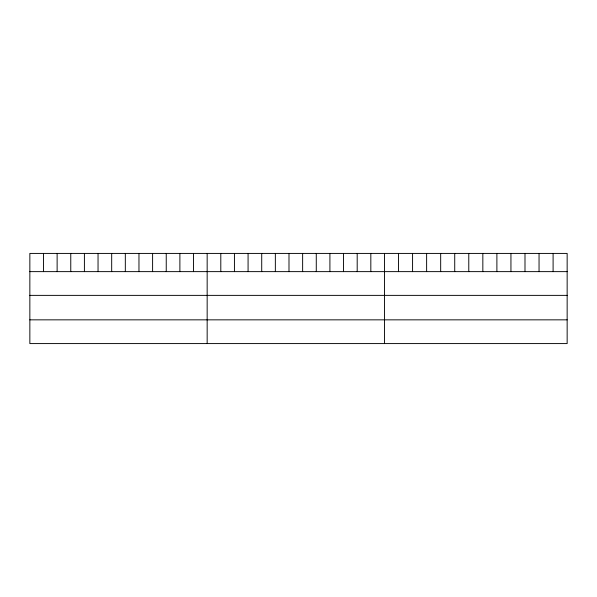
<?xml version="1.0" encoding="UTF-8"?>
<svg xmlns="http://www.w3.org/2000/svg" width="597" height="597" viewBox="0 0 597 597"><rect width="100%" height="100%" fill="white"/><g stroke="black" fill="none" stroke-linecap="round" stroke-linejoin="round"><path stroke-width="0.9" d="M567.15 271.628L567.15 343.581L29.85 343.581L29.85 253.419L567.15 253.419L567.15 271.628L29.85 271.628M29.85 295.373L567.15 295.373M29.85 319.843L567.15 319.843M553.098 253.419L553.098 271.628M539.046 253.419L539.046 271.628M524.994 253.419L524.994 271.628M510.942 253.419L510.942 271.628M496.891 253.419L496.891 271.628M482.839 253.419L482.839 271.628M468.779 253.419L468.779 271.628M454.727 253.419L454.727 271.628M440.676 253.419L440.676 271.628M426.624 253.419L426.624 271.628M412.572 253.419L412.572 271.628M398.52 253.419L398.52 271.628M384.468 253.419L384.468 343.581M370.827 253.419L370.827 271.628M357.193 253.419L357.193 271.628M343.551 253.419L343.551 271.628M329.91 253.419L329.91 271.628M316.276 253.419L316.276 271.628M302.634 253.419L302.634 271.628M288.993 253.419L288.993 271.628M275.351 253.419L275.351 271.628M261.717 253.419L261.717 271.628M248.076 253.419L248.076 271.628M234.434 253.419L234.434 271.628M220.8 253.419L220.8 271.628M207.159 253.419L207.159 343.581M193.518 253.419L193.518 271.628M179.884 253.419L179.884 271.628M166.242 253.419L166.242 271.628M152.601 253.419L152.601 271.628M138.967 253.419L138.967 271.628M125.325 253.419L125.325 271.628M111.684 253.419L111.684 271.628M98.042 253.419L98.042 271.628M84.408 253.419L84.408 271.628M70.767 253.419L70.767 271.628M57.125 253.419L57.125 271.628M43.491 253.419L43.491 271.628"/></g></svg>
